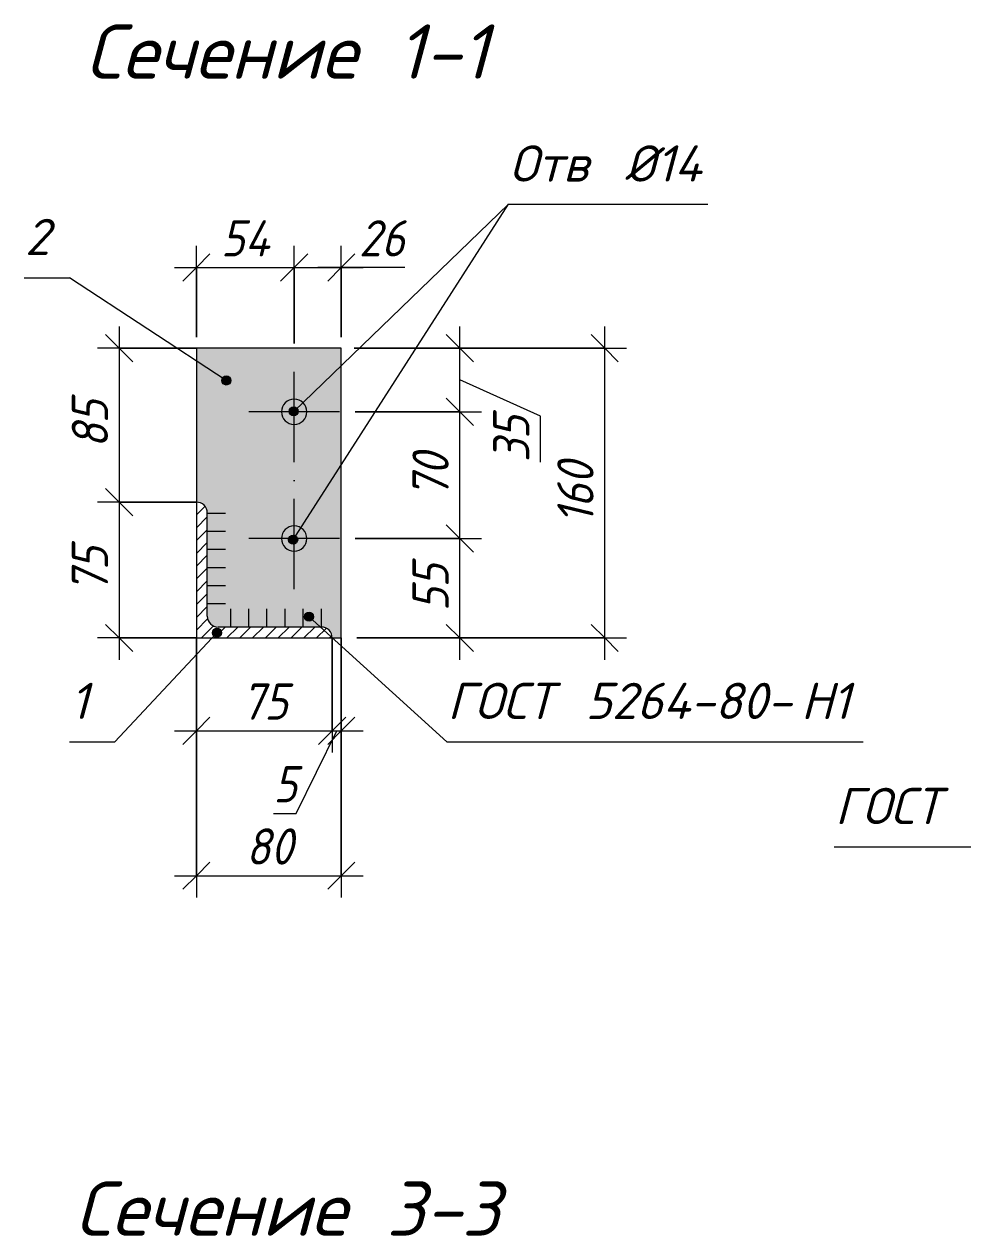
# Model space of a CAD drawing. Header units: millimetres. Extents: x 1525 to 46824, y -520 to 14115.
# Drawn here: x 30886 to 31404, y 3340 to 4009 of the extents above; entities that cross this region are included whole.
import ezdxf

# ---------------------------------------------------------------- set-up
doc = ezdxf.new("R2010")
doc.units = ezdxf.units.MM
doc.linetypes.add('50_200_ШТРИХ_1Т_ш5_п1_п1_', pattern=[70, 50, -10, 0, -10])
for name, color, linetype, lineweight in [('A-ANNO-DIMS', 7, 'Continuous', 9), ('A-ANNO-DIMS-10', 7, 'Continuous', 9), ('A-ANNO-NOTE', 7, 'Continuous', 9), ('A-DETL', 7, 'Continuous', 9), ('A-DETL-1', 7, 'Continuous', 5), ('A-DETL-3', 7, 'Continuous', 20), ('A-DETL-5', 7, '50_200_ШТРИХ_1Т_ш5_п1_п1_', 5), ('A-DETL-GENF-1', 7, 'Continuous', 5), ('G-ANNO-TEXT', 7, 'Continuous', 9)]:
    doc.layers.add(name, color=color, linetype=linetype, lineweight=lineweight)
doc.layers.add('A-DETL-GENF-2', color=7, linetype='Continuous', lineweight=9, true_color=0xffffff)
doc.styles.add('ISOCPEUR_B_I', font='', dxfattribs={"height": 30})
doc.styles.add('ISOCPEUR_I_3', font='isocpeui.ttf', dxfattribs={"width": 0.9, "height": 20})
doc.styles.add('ISOCPEUR_I_5', font='isocpeui.ttf', dxfattribs={"height": 20})
doc.styles.get('ISOCPEUR_B_I').set_extended_font_data('ISOCPEUR', italic=True, bold=True)
doc.dimstyles.new('ISO-2_0_0_9К_СРЕДНИЙ_1', dxfattribs={"dimscale": 304.8, "dimtxt": 19.919624, "dimasz": 0.049213, "dimexe": 0.03937, "dimexo": 0, "dimgap": 0, "dimtad": 1, "dimdec": 0, "dimzin": 0, "dimdsep": 46, "dimtxsty": 'ISOCPEUR_I_3', "dimblk1": 'OBLIQUE', "dimblk2": 'OBLIQUE', "dimsah": 1, "dimcen": 0.09, "dimdle": 0.03937, "dimazin": 0, "dimtfac": 1, "dimtdec": 4, "dimtix": 1, "dimtmove": 0, "dimatfit": 3, "dimfxl": 1, "dimtvp": 1, "dimtolj": 1, "dimtzin": 0, "dimarcsym": 2})
doc.dimstyles.new('ISO-2_0_0_9К_СРЕДНИЙ_3', dxfattribs={"dimscale": 304.8, "dimtxt": 19.919624, "dimasz": 0.049213, "dimexe": 0.03937, "dimexo": 0, "dimgap": 0, "dimtad": 1, "dimdec": 0, "dimzin": 0, "dimdsep": 46, "dimtxsty": 'ISOCPEUR_I_3', "dimblk1": 'OBLIQUE', "dimblk2": 'OBLIQUE', "dimsah": 1, "dimcen": 0.09, "dimdle": 0.03937, "dimazin": 0, "dimtfac": 1, "dimtdec": 4, "dimtix": 1, "dimtmove": 1, "dimatfit": 3, "dimfxl": 1, "dimtvp": 1, "dimtolj": 1, "dimtzin": 0, "dimarcsym": 2})

# ---------------------------------------------------------------- blocks, each defined once
blk = doc.blocks.new('DIMBLOCK133-АР1_Фахверк из 2-х уголков Ф-11_ Ф-15_ Ф-18_ Ф-20_ Ф-26-Ф-29_2_Узлы 3 эт_')
at = {"layer": 'A-ANNO-DIMS-10'}
for p, q in [((30938.53, 3842.25), (30938.53, 3745.25)), ((30981.17, 3830.25), (30926.53, 3830.25)), ((30938.53, 3830.25), (30981.17, 3830.25)), ((30981.17, 3745.25), (30926.53, 3745.25)), ((30938.53, 3745.25), (30981.17, 3745.25))]:
    blk.add_line(p, q, dxfattribs=at)
at = {"layer": 'A-ANNO-DIMS-10', "lineweight": 20}
for p, q in [((30938.53, 3830.25), (30931.03, 3837.75)), ((30938.53, 3830.25), (30946.03, 3822.75)), ((30938.53, 3745.25), (30931.03, 3752.75)), ((30938.53, 3745.25), (30946.03, 3737.75))]:
    blk.add_line(p, q, dxfattribs=at)
at = {"layer": 'A-ANNO-DIMS-10', "color": 0, "insert": (30912.4, 3775.11), "char_height": 20, "width": 30.3391, "attachment_point": 1, "rotation": 90, "line_spacing_factor": 1.149209, "style": 'ISOCPEUR_I_3'}
blk.add_mtext('85', dxfattribs=at)
blk = doc.blocks.new('_Oblique')
at = {"color": 0, "linetype": 'ByBlock', "lineweight": -2}
blk.add_line((-0.5, -0.5), (0.5, 0.5), dxfattribs=at)
blk = doc.blocks.new('DIMBLOCK134-АР1_Фахверк из 2-х уголков Ф-11_ Ф-15_ Ф-18_ Ф-20_ Ф-26-Ф-29_2_Узлы 3 эт_')
at = {"layer": 'A-ANNO-DIMS-10', "lineweight": 20}
for p, q in [((30938.53, 3745.25), (30931.03, 3752.75)), ((30938.53, 3745.25), (30946.03, 3737.75)), ((30938.53, 3670.25), (30931.03, 3677.75)), ((30938.53, 3670.25), (30946.03, 3662.75))]:
    blk.add_line(p, q, dxfattribs=at)
at = {"layer": 'A-ANNO-DIMS-10'}
for p, q in [((30981.17, 3745.25), (30926.53, 3745.25)), ((30938.53, 3745.25), (30938.53, 3658.25)), ((30938.53, 3745.25), (30981.17, 3745.25)), ((30981.17, 3670.25), (30926.53, 3670.25)), ((30938.53, 3670.25), (30981.17, 3670.25))]:
    blk.add_line(p, q, dxfattribs=at)
at = {"layer": 'A-ANNO-DIMS-10', "color": 0, "insert": (30912.4, 3695.11), "char_height": 20, "width": 30.3391, "attachment_point": 1, "rotation": 90, "line_spacing_factor": 1.149209, "style": 'ISOCPEUR_I_3'}
blk.add_mtext('75', dxfattribs=at)
blk = doc.blocks.new('DIMBLOCK135-АР1_Фахверк из 2-х уголков Ф-11_ Ф-15_ Ф-18_ Ф-20_ Ф-26-Ф-29_2_Узлы 3 эт_')
at = {"layer": 'A-ANNO-DIMS-10'}
for p, q in [((30981.17, 3836.31), (30981.17, 3886.77)), ((31035.17, 3832.83), (31035.17, 3886.77)), ((30969.17, 3874.77), (31035.17, 3874.77)), ((30981.17, 3874.77), (30981.17, 3836.31)), ((31035.17, 3874.77), (31035.17, 3832.83))]:
    blk.add_line(p, q, dxfattribs=at)
at = {"layer": 'A-ANNO-DIMS-10', "lineweight": 20}
for p, q in [((30981.17, 3874.77), (30988.67, 3882.27)), ((31035.17, 3874.77), (31042.67, 3882.27)), ((30981.17, 3874.77), (30973.67, 3867.27)), ((31035.17, 3874.77), (31027.67, 3867.27))]:
    blk.add_line(p, q, dxfattribs=at)
at = {"layer": 'A-ANNO-DIMS-10', "color": 0, "insert": (30994.76, 3900.9), "char_height": 20, "width": 32.1779, "attachment_point": 1, "line_spacing_factor": 1.149209, "style": 'ISOCPEUR_I_3'}
blk.add_mtext('54', dxfattribs=at)
blk = doc.blocks.new('DIMBLOCK136-АР1_Фахверк из 2-х уголков Ф-11_ Ф-15_ Ф-18_ Ф-20_ Ф-26-Ф-29_2_Узлы 3 эт_')
at = {"layer": 'A-ANNO-DIMS-10'}
for p, q in [((31035.17, 3832.83), (31035.17, 3886.77)), ((31061.17, 3836.31), (31061.17, 3886.77)), ((31035.17, 3874.77), (31073.17, 3874.77)), ((31035.17, 3874.77), (31035.17, 3832.83)), ((31070.92, 3874.77), (31048.17, 3874.77)), ((31061.17, 3874.77), (31061.17, 3836.31)), ((31096.2, 3874.77), (31070.92, 3874.77))]:
    blk.add_line(p, q, dxfattribs=at)
at = {"layer": 'A-ANNO-DIMS-10', "lineweight": 20}
for p, q in [((31035.17, 3874.77), (31042.67, 3882.27)), ((31061.17, 3874.77), (31068.67, 3882.27)), ((31035.17, 3874.77), (31027.67, 3867.27)), ((31061.17, 3874.77), (31053.67, 3867.27))]:
    blk.add_line(p, q, dxfattribs=at)
at = {"layer": 'A-ANNO-DIMS-10', "color": 0, "insert": (31070.92, 3900.9), "char_height": 20, "width": 30.3391, "attachment_point": 1, "line_spacing_factor": 1.149209, "style": 'ISOCPEUR_I_3'}
blk.add_mtext('26', dxfattribs=at)
blk = doc.blocks.new('DIMBLOCK137-АР1_Фахверк из 2-х уголков Ф-11_ Ф-15_ Ф-18_ Ф-20_ Ф-26-Ф-29_2_Узлы 3 эт_')
at = {"layer": 'A-ANNO-DIMS-10', "lineweight": 20}
for p, q in [((31126.59, 3725.14), (31119.09, 3732.64)), ((31126.59, 3725.14), (31134.09, 3717.64)), ((31126.59, 3670.25), (31119.09, 3677.75)), ((31126.59, 3670.25), (31134.09, 3662.75))]:
    blk.add_line(p, q, dxfattribs=at)
at = {"layer": 'A-ANNO-DIMS-10'}
for p, q in [((31068.77, 3725.14), (31138.59, 3725.14)), ((31126.59, 3725.14), (31068.77, 3725.14)), ((31126.59, 3658.25), (31126.59, 3725.14)), ((31069.77, 3670.25), (31138.59, 3670.25)), ((31126.59, 3670.25), (31069.77, 3670.25))]:
    blk.add_line(p, q, dxfattribs=at)
at = {"layer": 'A-ANNO-DIMS-10', "color": 0, "insert": (31100.46, 3685.05), "char_height": 20, "width": 30.3391, "attachment_point": 1, "rotation": 90, "line_spacing_factor": 1.149209, "style": 'ISOCPEUR_I_3'}
blk.add_mtext('55', dxfattribs=at)
blk = doc.blocks.new('DIMBLOCK138-АР1_Фахверк из 2-х уголков Ф-11_ Ф-15_ Ф-18_ Ф-20_ Ф-26-Ф-29_2_Узлы 3 эт_')
at = {"layer": 'A-ANNO-DIMS-10', "lineweight": 20}
for p, q in [((31126.59, 3795.14), (31119.09, 3802.64)), ((31126.59, 3795.14), (31134.09, 3787.64)), ((31126.59, 3725.14), (31119.09, 3732.64)), ((31126.59, 3725.14), (31134.09, 3717.64))]:
    blk.add_line(p, q, dxfattribs=at)
at = {"layer": 'A-ANNO-DIMS-10'}
for p, q in [((31068.77, 3795.14), (31138.59, 3795.14)), ((31126.59, 3795.14), (31068.77, 3795.14)), ((31126.59, 3725.14), (31126.59, 3795.14)), ((31068.77, 3725.14), (31138.59, 3725.14)), ((31126.59, 3725.14), (31068.77, 3725.14))]:
    blk.add_line(p, q, dxfattribs=at)
at = {"layer": 'A-ANNO-DIMS-10', "color": 0, "insert": (31100.46, 3747.5), "char_height": 20, "width": 30.3391, "attachment_point": 1, "rotation": 90, "line_spacing_factor": 1.149209, "style": 'ISOCPEUR_I_3'}
blk.add_mtext('70', dxfattribs=at)
blk = doc.blocks.new('DIMBLOCK139-АР1_Фахверк из 2-х уголков Ф-11_ Ф-15_ Ф-18_ Ф-20_ Ф-26-Ф-29_2_Узлы 3 эт_')
at = {"layer": 'A-ANNO-DIMS-10'}
for p, q in [((31126.59, 3795.14), (31126.59, 3842.25)), ((31068.27, 3830.25), (31138.59, 3830.25)), ((31126.59, 3830.25), (31068.27, 3830.25)), ((31171.15, 3792.65), (31126.59, 3812.7)), ((31068.77, 3795.14), (31138.59, 3795.14)), ((31126.59, 3795.14), (31068.77, 3795.14)), ((31171.15, 3767.37), (31171.15, 3792.65))]:
    blk.add_line(p, q, dxfattribs=at)
at = {"layer": 'A-ANNO-DIMS-10', "lineweight": 20}
for p, q in [((31126.59, 3830.25), (31119.09, 3837.75)), ((31126.59, 3830.25), (31134.09, 3822.75)), ((31126.59, 3795.14), (31119.09, 3802.64)), ((31126.59, 3795.14), (31134.09, 3787.64))]:
    blk.add_line(p, q, dxfattribs=at)
at = {"layer": 'A-ANNO-DIMS-10', "color": 0, "insert": (31145.02, 3767.37), "char_height": 20, "width": 30.3391, "attachment_point": 1, "rotation": 90, "line_spacing_factor": 1.149209, "style": 'ISOCPEUR_I_3'}
blk.add_mtext('35', dxfattribs=at)
blk = doc.blocks.new('DIMBLOCK140-АР1_Фахверк из 2-х уголков Ф-11_ Ф-15_ Ф-18_ Ф-20_ Ф-26-Ф-29_2_Узлы 3 эт_')
at = {"layer": 'A-ANNO-DIMS-10'}
for p, q in [((31206.59, 3658.25), (31206.59, 3842.25)), ((31069.77, 3830.25), (31218.59, 3830.25)), ((31206.59, 3830.25), (31069.77, 3830.25)), ((31069.77, 3670.25), (31218.59, 3670.25)), ((31206.59, 3670.25), (31069.77, 3670.25))]:
    blk.add_line(p, q, dxfattribs=at)
at = {"layer": 'A-ANNO-DIMS-10', "lineweight": 20}
for p, q in [((31206.59, 3830.25), (31199.09, 3837.75)), ((31206.59, 3830.25), (31214.09, 3822.75)), ((31206.59, 3670.25), (31199.09, 3677.75)), ((31206.59, 3670.25), (31214.09, 3662.75))]:
    blk.add_line(p, q, dxfattribs=at)
at = {"layer": 'A-ANNO-DIMS-10', "color": 0, "insert": (31180.46, 3733.21), "char_height": 20, "width": 40.9118, "attachment_point": 1, "rotation": 90, "line_spacing_factor": 1.149209, "style": 'ISOCPEUR_I_3'}
blk.add_mtext('160', dxfattribs=at)
blk = doc.blocks.new('DIMBLOCK141-АР1_Фахверк из 2-х уголков Ф-11_ Ф-15_ Ф-18_ Ф-20_ Ф-26-Ф-29_2_Узлы 3 эт_')
at = {"layer": 'A-ANNO-DIMS-10'}
for p, q in [((30981.17, 3670.25), (30981.17, 3527.01)), ((30981.17, 3539.01), (30981.17, 3670.25)), ((31061.17, 3670.25), (31061.17, 3527.01)), ((31061.17, 3539.01), (31061.17, 3670.25)), ((30969.17, 3539.01), (31073.17, 3539.01))]:
    blk.add_line(p, q, dxfattribs=at)
at = {"layer": 'A-ANNO-DIMS-10', "lineweight": 20}
for p, q in [((30981.17, 3539.01), (30988.67, 3546.51)), ((31061.17, 3539.01), (31068.67, 3546.51)), ((30981.17, 3539.01), (30973.67, 3531.51)), ((31061.17, 3539.01), (31053.67, 3531.51))]:
    blk.add_line(p, q, dxfattribs=at)
at = {"layer": 'A-ANNO-DIMS-10', "color": 0, "insert": (31008.53, 3565.14), "char_height": 20, "width": 30.3391, "attachment_point": 1, "line_spacing_factor": 1.149209, "style": 'ISOCPEUR_I_3'}
blk.add_mtext('80', dxfattribs=at)
blk = doc.blocks.new('DIMBLOCK142-АР1_Фахверк из 2-х уголков Ф-11_ Ф-15_ Ф-18_ Ф-20_ Ф-26-Ф-29_2_Узлы 3 эт_')
at = {"layer": 'A-ANNO-DIMS-10'}
for p, q in [((30981.17, 3670.25), (30981.17, 3607.01)), ((30981.17, 3619.01), (30981.17, 3670.25)), ((31056.17, 3670.25), (31056.17, 3607.01)), ((31056.17, 3619.01), (31056.17, 3670.25)), ((30969.17, 3619.01), (31056.17, 3619.01))]:
    blk.add_line(p, q, dxfattribs=at)
at = {"layer": 'A-ANNO-DIMS-10', "lineweight": 20}
for p, q in [((30981.17, 3619.01), (30988.67, 3626.51)), ((31056.17, 3619.01), (31063.67, 3626.51)), ((30981.17, 3619.01), (30973.67, 3611.51)), ((31056.17, 3619.01), (31048.67, 3611.51))]:
    blk.add_line(p, q, dxfattribs=at)
at = {"layer": 'A-ANNO-DIMS-10', "color": 0, "insert": (31006.03, 3645.14), "char_height": 20, "width": 30.3391, "attachment_point": 1, "line_spacing_factor": 1.149209, "style": 'ISOCPEUR_I_3'}
blk.add_mtext('75', dxfattribs=at)
blk = doc.blocks.new('DIMBLOCK143-АР1_Фахверк из 2-х уголков Ф-11_ Ф-15_ Ф-18_ Ф-20_ Ф-26-Ф-29_2_Узлы 3 эт_')
at = {"layer": 'A-ANNO-DIMS-10'}
for p, q in [((31056.17, 3670.25), (31056.17, 3607.01)), ((31056.17, 3619.01), (31056.17, 3670.25)), ((31061.17, 3670.25), (31061.17, 3607.01)), ((31061.17, 3619.01), (31061.17, 3670.25)), ((31036.36, 3573.4), (31058.67, 3619.01)), ((31056.17, 3619.01), (31073.17, 3619.01)), ((31023.71, 3573.4), (31036.36, 3573.4))]:
    blk.add_line(p, q, dxfattribs=at)
at = {"layer": 'A-ANNO-DIMS-10', "lineweight": 20}
for p, q in [((31056.17, 3619.01), (31063.67, 3626.51)), ((31061.17, 3619.01), (31068.67, 3626.51)), ((31056.17, 3619.01), (31048.67, 3611.51)), ((31061.17, 3619.01), (31053.67, 3611.51))]:
    blk.add_line(p, q, dxfattribs=at)
at = {"layer": 'A-ANNO-DIMS-10', "color": 0, "insert": (31023.71, 3599.53), "char_height": 20, "width": 15.1696, "attachment_point": 1, "line_spacing_factor": 1.149209, "style": 'ISOCPEUR_I_3'}
blk.add_mtext('\\fISOCPEUR|b0|i1|c204|p34|;\\W.9;5', dxfattribs=at)
blk = doc.blocks.new('_AT__Текстовая выноска1 - _AT__Текстовая выноска-30601245-АР1_Фахверк из 2-х уголков Ф-11_ Ф-15_ Ф-18_ Ф-20_ Ф-26-Ф-29_2_Узлы 3 эт_')
at = {"layer": 'A-ANNO-NOTE'}
blk.add_line((0, 0), (2.5, 0), dxfattribs=at)
blk = doc.blocks.new('_AT__Текстовая выноска 2_0 - _AT__Текстовая выноска 2_0-30620702-АР1_Фахверк из 2-х уголков Ф-11_ Ф-15_ Ф-18_ Ф-20_ Ф-26-Ф-29_2_Узлы 3 эт_')
at = {"layer": 'A-ANNO-NOTE'}
blk.add_line((0, 0), (11, 0), dxfattribs=at)
blk = doc.blocks.new('_AT__Текстовая выноска 2_0 - _AT__Текстовая выноска 2_0-30620701-АР1_Фахверк из 2-х уголков Ф-11_ Ф-15_ Ф-18_ Ф-20_ Ф-26-Ф-29_2_Узлы 3 эт_')
at = {"layer": 'A-ANNO-NOTE'}
blk.add_line((0, 0), (23, 0), dxfattribs=at)

msp = doc.modelspace()

# ---------------------------------------------------------------- hatches: boundary and pattern name
at = {"layer": 'A-ANNO-NOTE'}
h = msp.add_hatch(color=256, dxfattribs=at)
edge = h.paths.add_edge_path(flags=0)
edge.add_arc((30997.69858, 3812.4217), 2.5, 0, 360)
h = msp.add_hatch(color=256, dxfattribs=at)
edge = h.paths.add_edge_path(flags=0)
edge.add_arc((31034.92438, 3795.36578), 2.5, 0, 360)
h = msp.add_hatch(color=256, dxfattribs=at)
edge = h.paths.add_edge_path(flags=0)
edge.add_arc((31034.60311, 3724.46649), 2.5, 0, 360)
h = msp.add_hatch(color=256, dxfattribs=at)
edge = h.paths.add_edge_path(flags=0)
edge.add_arc((31043.40453, 3681.97031), 2.5, 0, 360)
h = msp.add_hatch(color=256, dxfattribs=at)
edge = h.paths.add_edge_path(flags=0)
edge.add_arc((30992.52278, 3673.12904), 2.5, 0, 360)
at = {"layer": 'A-DETL-GENF-1'}
h = msp.add_hatch(dxfattribs=at)
h.set_pattern_fill('FP_9', color=256, style=0, pattern_type=2)
h.set_pattern_definition([(45, (25779.259, 0), (-3.535534, 3.535534), [])])
h.paths.add_polyline_path([(30988.92475, 3670.25499), (31056.16739, 3670.25499), (31055.96294, 3671.8079), (31055.36354, 3673.25499), (31054.41003, 3674.49763), (31053.16739, 3675.45114), (31051.7203, 3676.05054), (31050.16739, 3676.25499), (30993.16739, 3676.25499), (30991.61447, 3676.45943), (30990.16739, 3677.05883), (30988.92475, 3678.01235), (30987.97124, 3679.25499), (30987.37183, 3680.70207), (30987.16739, 3682.25499), (30987.16739, 3739.25499), (30986.96294, 3740.8079), (30986.36354, 3742.25499), (30985.41003, 3743.49763), (30984.16739, 3744.45114), (30982.7203, 3745.05054), (30981.16739, 3745.25499), (30981.16739, 3670.25499), (30988.31025, 3670.25499)], flags=0)
at = {"layer": 'A-DETL-GENF-2'}
h = msp.add_hatch(color=256, dxfattribs=at)
h.paths.add_polyline_path([(31061.16739, 3670.25499), (31061.16739, 3830.25499), (30981.16739, 3830.25499), (30981.16739, 3745.25499), (30982.7203, 3745.05054), (30984.16739, 3744.45114), (30985.41003, 3743.49763), (30986.36354, 3742.25499), (30986.96294, 3740.8079), (30987.16739, 3739.25499), (30987.16739, 3682.25499), (30987.37183, 3680.70207), (30987.97124, 3679.25499), (30988.92475, 3678.01235), (30990.16739, 3677.05883), (30991.61447, 3676.45943), (30993.16739, 3676.25499), (31050.16739, 3676.25499), (31051.7203, 3676.05054), (31053.16739, 3675.45114), (31054.41003, 3674.49763), (31055.36354, 3673.25499), (31055.96294, 3671.8079), (31056.16739, 3670.25499)], flags=0)
h.paths.add_polyline_path([(31035.16739, 3718.13727), (31033.35565, 3718.37579), (31031.66739, 3719.07509), (31030.21764, 3720.18752), (31029.10521, 3721.63727), (31028.40591, 3723.32554), (31028.16739, 3725.13727), (31028.40591, 3726.94901), (31029.10521, 3728.63727), (31030.21764, 3730.08702), (31031.66739, 3731.19945), (31033.35565, 3731.89875), (31035.16739, 3732.13727), (31036.97912, 3731.89875), (31038.66739, 3731.19945), (31040.11714, 3730.08702), (31041.22957, 3728.63727), (31041.92887, 3726.94901), (31042.16739, 3725.13727), (31041.92887, 3723.32554), (31041.22957, 3721.63727), (31040.11714, 3720.18752), (31038.66739, 3719.07509), (31036.97912, 3718.37579)], flags=0)
h.paths.add_polyline_path([(31035.16739, 3788.13727), (31033.35565, 3788.37579), (31031.66739, 3789.07509), (31030.21764, 3790.18752), (31029.10521, 3791.63727), (31028.40591, 3793.32554), (31028.16739, 3795.13727), (31028.40591, 3796.94901), (31029.10521, 3798.63727), (31030.21764, 3800.08702), (31031.66739, 3801.19945), (31033.35565, 3801.89875), (31035.16739, 3802.13727), (31036.97912, 3801.89875), (31038.66739, 3801.19945), (31040.11714, 3800.08702), (31041.22957, 3798.63727), (31041.92887, 3796.94901), (31042.16739, 3795.13727), (31041.92887, 3793.32554), (31041.22957, 3791.63727), (31040.11714, 3790.18752), (31038.66739, 3789.07509), (31036.97912, 3788.37579)], flags=0)
for points in [[(31035.16739, 3788.13727), (31036.97912, 3788.37579), (31038.66739, 3789.07509), (31040.11714, 3790.18752), (31041.22957, 3791.63727), (31041.92887, 3793.32554), (31042.16739, 3795.13727), (31041.92887, 3796.94901), (31041.22957, 3798.63727), (31040.11714, 3800.08702), (31038.66739, 3801.19945), (31036.97912, 3801.89875), (31035.16739, 3802.13727), (31033.35565, 3801.89875), (31031.66739, 3801.19945), (31030.21764, 3800.08702), (31029.10521, 3798.63727), (31028.40591, 3796.94901), (31028.16739, 3795.13727), (31028.40591, 3793.32554), (31029.10521, 3791.63727), (31030.21764, 3790.18752), (31031.66739, 3789.07509), (31033.35565, 3788.37579)], [(31035.16739, 3718.13727), (31036.97912, 3718.37579), (31038.66739, 3719.07509), (31040.11714, 3720.18752), (31041.22957, 3721.63727), (31041.92887, 3723.32554), (31042.16739, 3725.13727), (31041.92887, 3726.94901), (31041.22957, 3728.63727), (31040.11714, 3730.08702), (31038.66739, 3731.19945), (31036.97912, 3731.89875), (31035.16739, 3732.13727), (31033.35565, 3731.89875), (31031.66739, 3731.19945), (31030.21764, 3730.08702), (31029.10521, 3728.63727), (31028.40591, 3726.94901), (31028.16739, 3725.13727), (31028.40591, 3723.32554), (31029.10521, 3721.63727), (31030.21764, 3720.18752), (31031.66739, 3719.07509), (31033.35565, 3718.37579)]]:
    msp.add_hatch(color=256, dxfattribs=at).paths.add_polyline_path(points, flags=0)

# ---------------------------------------------------------------- linework, layer by layer
at = {"layer": 'A-ANNO-NOTE'}
for p, q in [((31034.60311, 3724.46649), (31153.56538, 3909.70575)), ((31034.92438, 3795.36578), (31153.56538, 3909.70575)), ((30997.69858, 3812.4217), (30911.13895, 3869.16192)), ((31043.40453, 3681.97031), (31119.36352, 3613.00335)), ((30992.52278, 3673.12904), (30936.13895, 3613.00335))]:
    msp.add_line(p, q, dxfattribs=at)
for centre in [(30997.69858, 3812.4217), (31034.92438, 3795.36578), (31034.60311, 3724.46649), (31043.40453, 3681.97031), (30992.52278, 3673.12904)]:
    msp.add_circle(centre, 2.5, dxfattribs=at)
at = {"layer": 'A-DETL'}
for p, q in [((31061.16739, 3830.25499), (30981.16739, 3830.25499)), ((30981.16739, 3830.25499), (30981.16739, 3745.25499)), ((31061.16739, 3670.25499), (31061.16739, 3830.25499)), ((31056.16739, 3670.25499), (31061.16739, 3670.25499))]:
    msp.add_line(p, q, dxfattribs=at)
for centre, start, end in [((31035.16739, 3795.13727), 90, 270), ((31035.16739, 3795.13727), 270, 90), ((31035.16739, 3725.13727), 90, 270), ((31035.16739, 3725.13727), 270, 90)]:
    msp.add_arc(centre, 7, start, end, dxfattribs=at)
at = {"layer": 'A-DETL-1'}
for p, q in [((30987.16739, 3739.25499), (30997.16739, 3739.25499)), ((30987.16739, 3729.25499), (30997.16739, 3729.25499)), ((30987.16739, 3719.25499), (30997.16739, 3719.25499)), ((30987.16739, 3709.25499), (30997.16739, 3709.25499)), ((30987.16739, 3699.25499), (30997.16739, 3699.25499)), ((30987.16739, 3689.25499), (30997.16739, 3689.25499)), ((31000.16739, 3676.25499), (31000.16739, 3686.25499)), ((31010.16739, 3676.25499), (31010.16739, 3686.25499)), ((31020.16739, 3676.25499), (31020.16739, 3686.25499)), ((31030.16739, 3676.25499), (31030.16739, 3686.25499)), ((31040.16739, 3676.25499), (31040.16739, 3686.25499)), ((31050.16739, 3676.25499), (31050.16739, 3686.25499))]:
    msp.add_line(p, q, dxfattribs=at)
at = {"layer": 'A-DETL-3'}
for p, q in [((30981.16739, 3745.25499), (30981.16739, 3670.25499)), ((30987.16739, 3682.25499), (30987.16739, 3739.25499)), ((31050.16739, 3676.25499), (30993.16739, 3676.25499)), ((30981.16739, 3670.25499), (31056.16739, 3670.25499))]:
    msp.add_line(p, q, dxfattribs=at)
for centre, start, end in [((30981.16739, 3739.25499), 0, 90), ((30993.16739, 3682.25499), 180, 270), ((31050.16739, 3670.25499), 360, 90)]:
    msp.add_arc(centre, 6, start, end, dxfattribs=at)
at = {"layer": 'A-DETL-5'}
for p, q in [((31035.16739, 3697.13727), (31035.16739, 3822.13727)), ((31060.16739, 3795.13727), (31010.16739, 3795.13727)), ((31060.16739, 3725.13727), (31010.16739, 3725.13727))]:
    msp.add_line(p, q, dxfattribs=at)

# ---------------------------------------------------------------- block references
at = {"layer": 'A-ANNO-NOTE', "xscale": 10, "yscale": 10, "zscale": 10}
for name, p in [('_AT__Текстовая выноска 2_0 - _AT__Текстовая выноска 2_0-30620702-АР1_Фахверк из 2-х уголков Ф-11_ Ф-15_ Ф-18_ Ф-20_ Ф-26-Ф-29_2_Узлы 3 эт_', (31153.56538, 3909.70575)), ('_AT__Текстовая выноска1 - _AT__Текстовая выноска-30601245-АР1_Фахверк из 2-х уголков Ф-11_ Ф-15_ Ф-18_ Ф-20_ Ф-26-Ф-29_2_Узлы 3 эт_', (30886.13895, 3869.16192)), ('_AT__Текстовая выноска1 - _AT__Текстовая выноска-30601245-АР1_Фахверк из 2-х уголков Ф-11_ Ф-15_ Ф-18_ Ф-20_ Ф-26-Ф-29_2_Узлы 3 эт_', (30911.13895, 3613.00335)), ('_AT__Текстовая выноска 2_0 - _AT__Текстовая выноска 2_0-30620701-АР1_Фахверк из 2-х уголков Ф-11_ Ф-15_ Ф-18_ Ф-20_ Ф-26-Ф-29_2_Узлы 3 эт_', (31119.36352, 3613.00335)), ('_AT__Текстовая выноска 2_0 - _AT__Текстовая выноска 2_0-30620701-АР1_Фахверк из 2-х уголков Ф-11_ Ф-15_ Ф-18_ Ф-20_ Ф-26-Ф-29_2_Узлы 3 эт_', (31333.35863, 3554.97423))]:
    msp.add_blockref(name, p, dxfattribs=at)

# ---------------------------------------------------------------- texts
at = {"layer": 'A-ANNO-NOTE', "char_height": 20, "attachment_point": 1, "style": 'ISOCPEUR_I_5'}
for s, insert, width in [('Отв', (31153.97556, 3942.23256), 61.7299375), (' Ø14', (31204.90785, 3942.23256), 74.5569375), ('\\fISOCPEUR|b0|i1|c204|p34|;2', (30886.54913, 3901.68873), 17.637125), ('ГОСТ', (31119.7737, 3645.53016), 76.962), ('\\fISOCPEUR|b0|i1|c204|p34|;1', (30911.54913, 3645.53016), 12.827), (' 5264-80-', (31183.2737, 3645.53016), 159.5358125), ('\\fISOCPEUR|b0|i1|c204|p34|;Н', (31314.9039, 3645.53016), 20.843875), ('\\fISOCPEUR|b0|i1|c204|p34|;1', (31332.10182, 3645.53016), 12.827), ('ГОСТ', (31333.76881, 3587.50104), 76.962)]:
    msp.add_mtext(s, dxfattribs=dict(at, insert=insert, width=width))
at = {"layer": 'G-ANNO-TEXT', "char_height": 30, "attachment_point": 1, "style": 'ISOCPEUR_B_I'}
for s, insert, width in [('Сечение', (30919.89538, 4009.01857), 185.1898125), (' 1-1', (31072.69225, 4009.01857), 88.185625), ('Сечение', (30914.18542, 3370.20066), 185.1898125), (' 3-3', (31066.9823, 3370.20066), 102.616)]:
    msp.add_mtext(s, dxfattribs=dict(at, insert=insert, width=width))

# ---------------------------------------------------------------- dimensions: what is measured, and where the dimension line sits
at = {"layer": 'A-ANNO-DIMS'}
for base, p1, p2, override, picture, middle in [((31035.16739, 3874.77041), (30981.16739, 3836.31211), (31035.16739, 3832.83266), {"dimpost": '<>', "dimfxl": 54.111981}, 'DIMBLOCK135-АР1_Фахверк из 2-х уголков Ф-11_ Ф-15_ Ф-18_ Ф-20_ Ф-26-Ф-29_2_Узлы 3 эт_', (31008.16739, 3884.77041)), ((31061.16739, 3539.01394), (30981.16739, 3670.25499), (31061.16739, 3670.25499), {"dimpost": '<>', "dimfxl": 80}, 'DIMBLOCK141-АР1_Фахверк из 2-х уголков Ф-11_ Ф-15_ Ф-18_ Ф-20_ Ф-26-Ф-29_2_Узлы 3 эт_', (31021.16739, 3549.01394)), ((31056.16739, 3619.01394), (30981.16739, 3670.25499), (31056.16739, 3670.25499), {"dimpost": '<>', "dimfxl": 75}, 'DIMBLOCK142-АР1_Фахверк из 2-х уголков Ф-11_ Ф-15_ Ф-18_ Ф-20_ Ф-26-Ф-29_2_Узлы 3 эт_', (31018.66739, 3629.14273))]:
    dim = msp.add_linear_dim(base=base, p1=p1, p2=p2, dimstyle='ISO-2_0_0_9К_СРЕДНИЙ_1', override=override, dxfattribs=at)
    dim.commit()
    dim.dimension.update_dxf_attribs({"geometry": picture, "text_midpoint": middle})
for base, p1, p2, override, picture, middle in [((31061.16739, 3874.77041), (31035.16739, 3832.83266), (31061.16739, 3836.31211), {"dimpost": '<>', "dimfxl": 26.231784}, 'DIMBLOCK136-АР1_Фахверк из 2-х уголков Ф-11_ Ф-15_ Ф-18_ Ф-20_ Ф-26-Ф-29_2_Узлы 3 эт_', (31086.08547, 3887.5662)), ((31061.16739, 3619.01394), (31056.16739, 3670.25499), (31061.16739, 3670.25499), {"dimpost": '<>', "dimfxl": 5}, 'DIMBLOCK143-АР1_Фахверк из 2-х уголков Ф-11_ Ф-15_ Ф-18_ Ф-20_ Ф-26-Ф-29_2_Узлы 3 эт_', (31031.29882, 3586.19898))]:
    dim = msp.add_linear_dim(base=base, p1=p1, p2=p2, dimstyle='ISO-2_0_0_9К_СРЕДНИЙ_3', override=override, dxfattribs=at)
    dim.commit()
    dim.dimension.update_dxf_attribs({"geometry": picture, "text_midpoint": middle, "dimtype": 160})
for base, p1, p2, override, picture, middle in [((30938.53066, 3745.25499), (30981.16739, 3830.25499), (30981.16739, 3745.25499), {"dimpost": '<>', "dimfxl": 85}, 'DIMBLOCK133-АР1_Фахверк из 2-х уголков Ф-11_ Ф-15_ Ф-18_ Ф-20_ Ф-26-Ф-29_2_Узлы 3 эт_', (30928.53066, 3787.75499)), ((31206.5879, 3830.25499), (31069.7692, 3670.25499), (31069.7692, 3830.25499), {"dimpost": '<>', "dimfxl": 160}, 'DIMBLOCK140-АР1_Фахверк из 2-х уголков Ф-11_ Ф-15_ Ф-18_ Ф-20_ Ф-26-Ф-29_2_Узлы 3 эт_', (31196.5879, 3750.25499)), ((31126.5879, 3795.13727), (31068.7692, 3725.13727), (31068.7692, 3795.13727), {"dimpost": '<>', "dimfxl": 70}, 'DIMBLOCK138-АР1_Фахверк из 2-х уголков Ф-11_ Ф-15_ Ф-18_ Ф-20_ Ф-26-Ф-29_2_Узлы 3 эт_', (31116.45911, 3760.13727)), ((30938.53066, 3670.25499), (30981.16739, 3745.25499), (30981.16739, 3670.25499), {"dimpost": '<>', "dimfxl": 75}, 'DIMBLOCK134-АР1_Фахверк из 2-х уголков Ф-11_ Ф-15_ Ф-18_ Ф-20_ Ф-26-Ф-29_2_Узлы 3 эт_', (30928.40187, 3707.75499)), ((31126.5879, 3725.13727), (31069.7692, 3670.25499), (31068.7692, 3725.13727), {"dimpost": '<>', "dimfxl": 54.891395}, 'DIMBLOCK137-АР1_Фахверк из 2-х уголков Ф-11_ Ф-15_ Ф-18_ Ф-20_ Ф-26-Ф-29_2_Узлы 3 эт_', (31116.5879, 3697.69613))]:
    dim = msp.add_linear_dim(base=base, p1=p1, p2=p2, angle=90, dimstyle='ISO-2_0_0_9К_СРЕДНИЙ_1', override=override, dxfattribs=at)
    dim.commit()
    dim.dimension.update_dxf_attribs({"geometry": picture, "text_midpoint": middle})
dim = msp.add_linear_dim(base=(31126.5879, 3830.25499), p1=(31068.7692, 3795.13727), p2=(31068.27231, 3830.25499), angle=90, dimstyle='ISO-2_0_0_9К_СРЕДНИЙ_3', override={"dimpost": '<>', "dimfxl": 35.121229}, dxfattribs=at)
dim.commit()
dim.dimension.update_dxf_attribs({"geometry": 'DIMBLOCK139-АР1_Фахверк из 2-х уголков Ф-11_ Ф-15_ Ф-18_ Ф-20_ Ф-26-Ф-29_2_Узлы 3 эт_', "text_midpoint": (31158.3533, 3782.5405), "dimtype": 160, "text_rotation": 90})

doc.saveas('drawing.dxf')
